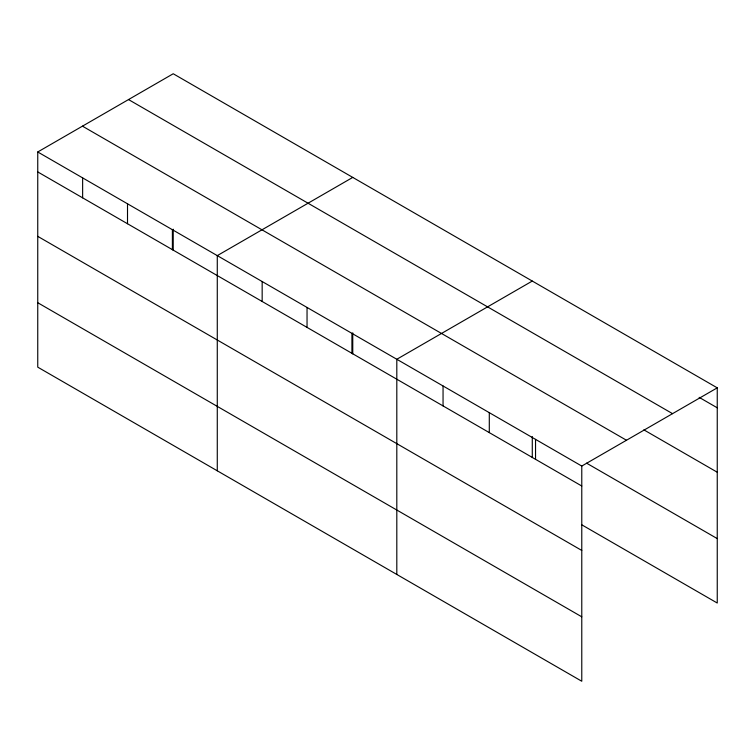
<?xml version="1.0" encoding="UTF-8"?>
<svg xmlns="http://www.w3.org/2000/svg" width="755" height="755" viewBox="0 0 755 755"><rect width="100%" height="100%" fill="white"/><g stroke="black" fill="none" stroke-linecap="round" stroke-linejoin="round"><path stroke-width="1.13" d="M581.775 550.442L581.775 466.061L37.75 151.972L37.75 367.156L581.775 681.246L581.775 550.442L37.75 236.353M37.75 151.972L173.225 73.754L717.25 387.843L717.25 603.028L581.539 524.678M352.755 177.406L217.28 255.624L217.28 470.799M532.284 281.058L396.809 359.267L396.809 574.451M581.775 466.061L717.25 387.843M699.158 397.356L717.25 407.804M128.52 99.566L672.545 413.655M643.864 429.859L717.25 472.224M82.455 126.16L626.48 440.25M586.569 463.155L717.25 538.608M37.75 171.923L581.775 486.012M37.75 302.727L581.775 616.816M535.54 439.363L535.54 459.314M532.284 436.503L532.284 457.587M489.297 412.664L489.297 432.615M443.053 385.965L443.053 405.916M352.755 332.851L352.755 353.935M351.924 333.361L351.924 353.312M307.04 307.445L307.04 327.396M262.164 281.53L262.164 301.481M173.225 229.199L173.225 250.282M172.395 229.709L172.395 249.66M127.51 203.793L127.51 223.744M82.635 177.878L82.635 197.838"/></g></svg>
